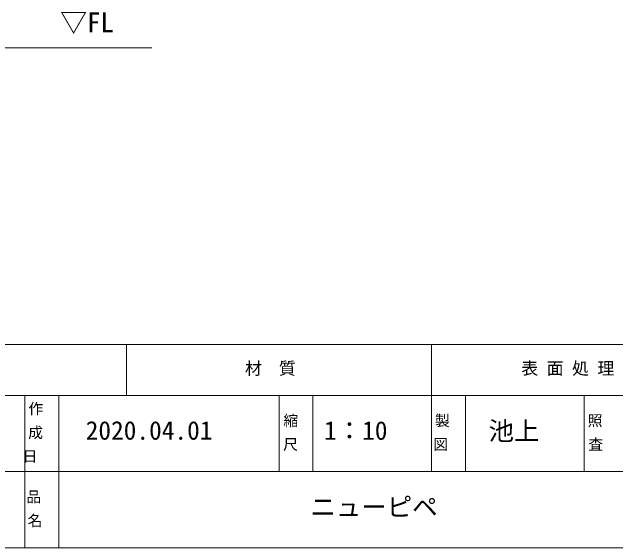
# Model space of a CAD drawing. Units: millimetres, scale not verified. Extents: x -203 to 203, y -143 to 143.
# Drawn here: x 58.5 to 129.7, y -138 to -74.8 of the extents above; entities that cross this region are included whole.
import ezdxf
from ezdxf.enums import TextEntityAlignment as Align

# ---------------------------------------------------------------- set-up
doc = ezdxf.new("R2010")
doc.units = ezdxf.units.MM
doc.header["$LTSCALE"] = 0.5
for name, color, linetype, lineweight in [('0-1_DIMENSION_LINES$02_DIMENSI', 7, 'Continuous', 25), ('0-4_DIMENSION_LINES$03_LINES', 7, 'Continuous', 18), ('0-6_図面_FORMAT$03_TEXT', 7, 'Continuous', 18), ('0-9_図面_FORMAT$01_WAKU$OUT_LINE', 6, 'Continuous', 18), ('0-A_図面_FORMAT$01_WAKU$SUB_LINE', 7, 'Continuous', 18)]:
    doc.layers.add(name, color=color, linetype=linetype, lineweight=lineweight)
doc.styles.add('ＭＳ ゴシック', font='')
doc.styles.get('ＭＳ ゴシック').set_extended_font_data('MS Gothic')

# ---------------------------------------------------------------- blocks, each defined once
blk = doc.blocks.new('_X16')
at = {"layer": '0-6_図面_FORMAT$03_TEXT', "style": 'ＭＳ ゴシック'}
for s, p in [('照', (672.836, 49.002)), ('査', (672.987, 43.38))]:
    blk.add_text(s, height=2.566, dxfattribs=at).set_placement(p, align=Align.BOTTOM_LEFT)
blk = doc.blocks.new('_X15')
at = {"layer": '0-6_図面_FORMAT$03_TEXT', "style": 'ＭＳ ゴシック'}
for s, p in [('製', (636.801, 49.002)), ('図', (636.385, 43.38))]:
    blk.add_text(s, height=2.566, dxfattribs=at).set_placement(p, align=Align.BOTTOM_LEFT)
blk = doc.blocks.new('_X14')
at = {"layer": '0-6_図面_FORMAT$03_TEXT', "style": 'ＭＳ ゴシック'}
for s, p in [('縮', (601.025, 49.002)), ('尺', (600.952, 43.38))]:
    blk.add_text(s, height=2.566, dxfattribs=at).set_placement(p, align=Align.BOTTOM_LEFT)
blk = doc.blocks.new('_X13')
at = {"layer": '0-6_図面_FORMAT$03_TEXT', "style": 'ＭＳ ゴシック'}
for s, p in [('品', (540.35, 31.002)), ('名', (540.651, 25.38))]:
    blk.add_text(s, height=2.566, dxfattribs=at).set_placement(p, align=Align.BOTTOM_LEFT)
blk = doc.blocks.new('_X10')
at = {"layer": '0-6_図面_FORMAT$03_TEXT', "style": 'ＭＳ ゴシック'}
for s, p in [('作', (540.875, 51.813)), ('成', (540.801, 46.191)), ('日', (539.482, 40.568))]:
    blk.add_text(s, height=2.566, dxfattribs=at).set_placement(p, align=Align.BOTTOM_LEFT)

msp = doc.modelspace()

# ---------------------------------------------------------------- linework, layer by layer
at = {"layer": '0-4_DIMENSION_LINES$03_LINES'}
msp.add_line((-75, -79), (75, -79), dxfattribs=at)
at = {"layer": '0-9_図面_FORMAT$01_WAKU$OUT_LINE'}
for p, q in [((198, -114), (-198, -114)), ((198, -120), (-78, -120)), ((-198, -138), (198, -138))]:
    msp.add_line(p, q, dxfattribs=at)
at = {"layer": '0-A_図面_FORMAT$01_WAKU$SUB_LINE'}
for p, q in [((72, -114), (72, -120)), ((108, -129), (108, -114)), ((60, -138), (60, -120)), ((64, -138), (64, -120)), ((90, -129), (90, -120)), ((94, -129), (94, -120)), ((112, -129), (112, -120)), ((126, -120), (126, -129)), ((12, -129), (144, -129))]:
    msp.add_line(p, q, dxfattribs=at)

# ---------------------------------------------------------------- block references
at = {"layer": '0-6_図面_FORMAT$03_TEXT', "xscale": 0.5, "yscale": 0.5}
for name in ['_X10', '_X14', '_X15', '_X16', '_X13']:
    msp.add_blockref(name, (-210, -148.5), dxfattribs=at)

# ---------------------------------------------------------------- texts
at = {"layer": '0-1_DIMENSION_LINES$02_DIMENSI', "style": 'ＭＳ ゴシック'}
msp.add_text('▽FL', height=2.328, dxfattribs=at).set_placement((64.1706, -77.8388), align=Align.BOTTOM_LEFT)
at = {"layer": '0-6_図面_FORMAT$03_TEXT', "style": 'ＭＳ ゴシック'}
for s, height, p in [('材\u3000質', 1.466, (85.975, -117.9799)), ('表 面 処 理', 1.466, (118.573, -117.9799)), ('2020.04.01', 2.199, (67.1867, -125.8936)), ('1：10', 2.199, (95.3078, -125.9023)), ('池上', 2.199, (114.7187, -125.9459)), ('ニューピペ', 2.199, (93.7106, -134.9198))]:
    msp.add_text(s, height=height, dxfattribs=at).set_placement(p, align=Align.BOTTOM_LEFT)

doc.saveas('drawing.dxf')
